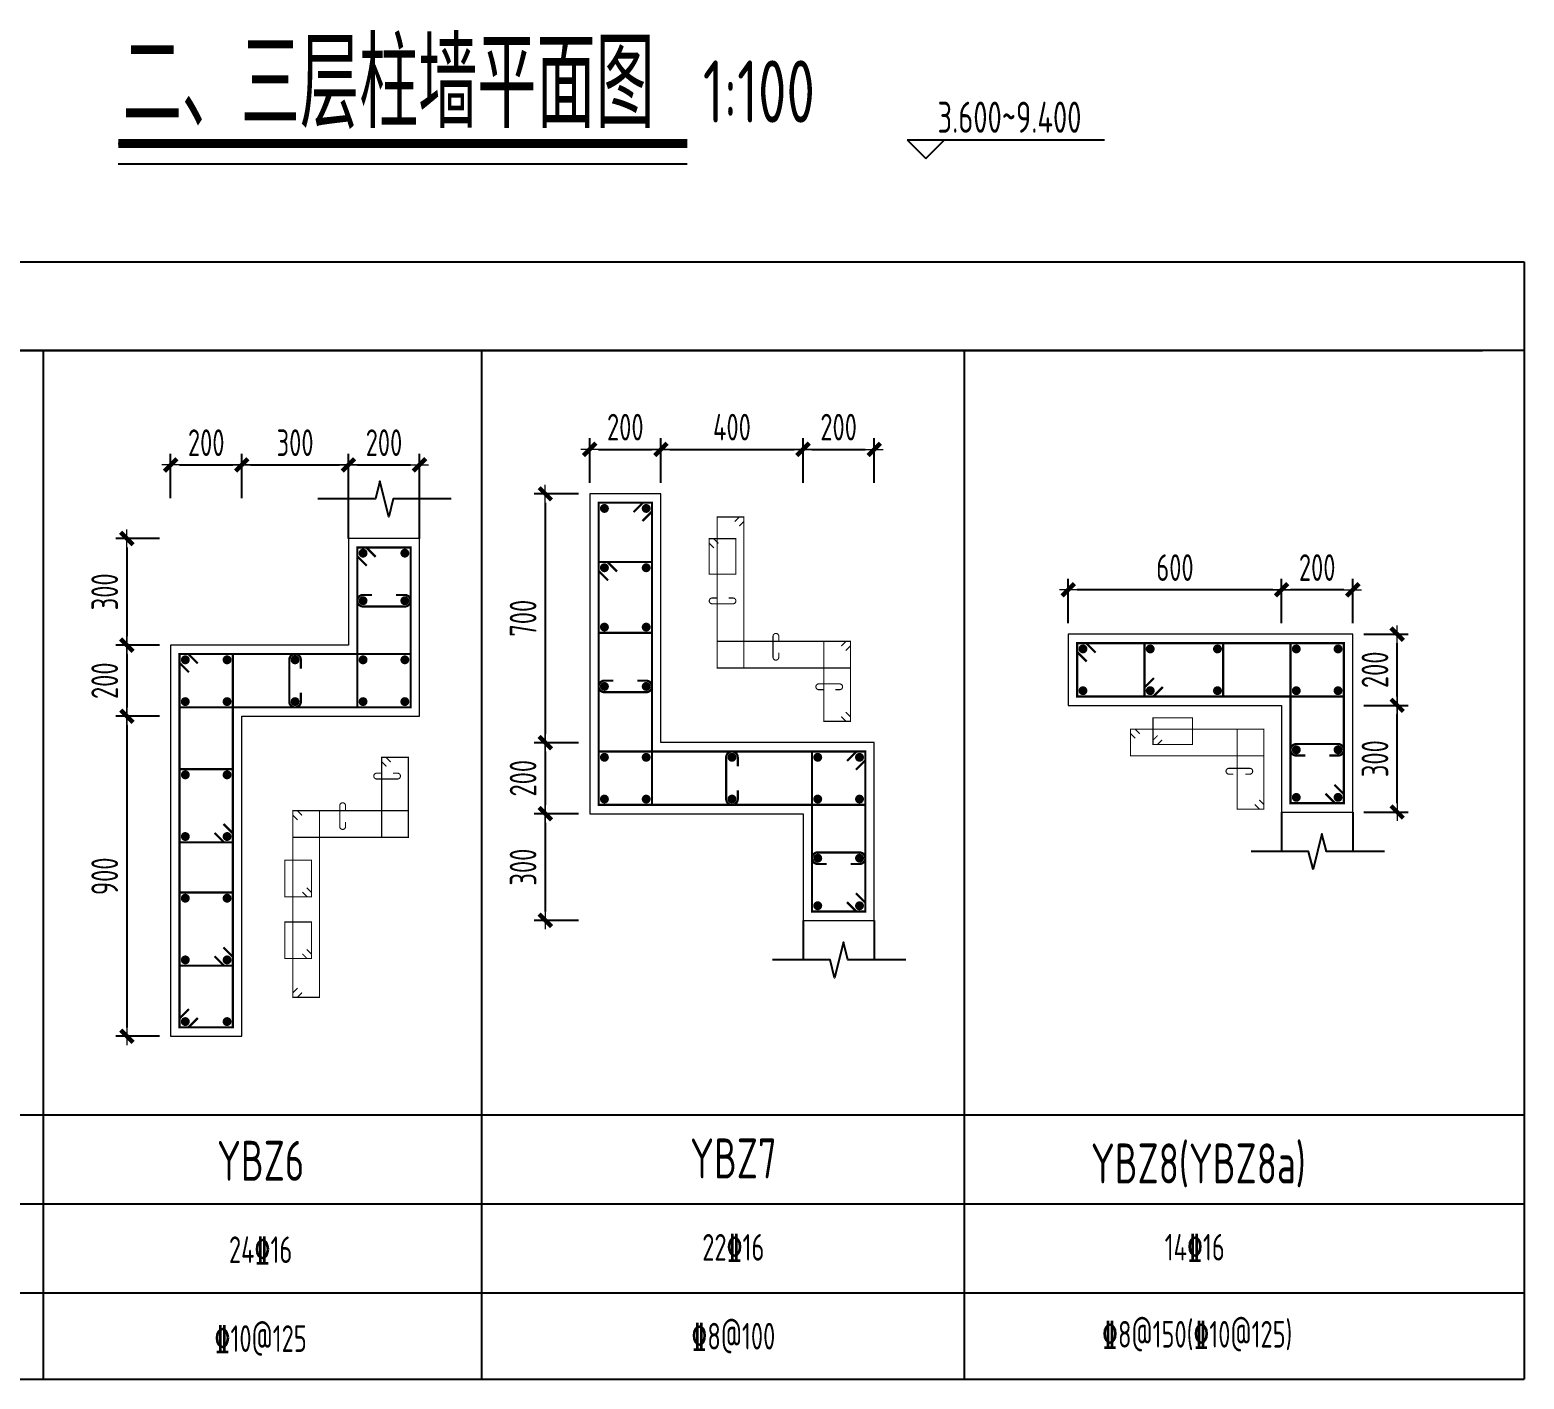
# Model space of a CAD drawing. Extents: x 580289 to 1106878, y -144605 to 78052.
# Drawn here: x 777254 to 794065, y 31861 to 47041 of the extents above; entities that cross this region are included whole.
import ezdxf
from ezdxf.enums import TextEntityAlignment as Align

# ---------------------------------------------------------------- set-up
doc = ezdxf.new("R2010")
doc.units = 0
doc.header["$LTSCALE"] = 100
doc.linetypes.add('CONTINOUS', pattern=[0])
doc.layers.get('0').update_dxf_attribs({"linetype": 'CONTINUOUS'})
doc.layers.get('Defpoints').update_dxf_attribs({"linetype": 'CONTINUOUS'})
for name, color, linetype in [('PUB_DIM', 3, 'CONTINUOUS'), ('TAB', 7, 'CONTINUOUS'), ('TEXT', 2, 'CONTINUOUS'), ('THIN', 7, 'CONTINUOUS')]:
    doc.layers.add(name, color=color, linetype=linetype)
for name, color, linetype, lineweight in [('REIN', 6, 'CONTINUOUS', 18), ('Z-柱大样外框', 7, 'CONTINUOUS', 18), ('Z-详图标注', 3, 'CONTINUOUS', 18)]:
    doc.layers.add(name, color=color, linetype=linetype, lineweight=lineweight)
doc.styles.get("Standard").update_dxf_attribs({"font": 'tssdeng.shx', "width": 0.7, "bigfont": 'tssdchn.shx'})
doc.styles.add('TCCAD_Dimension', font='Tssdeng.shx', dxfattribs={"width": 0.7, "bigfont": 'tssdchn.shx'})
doc.dimstyles.new('TCCAD_25_100', dxfattribs={"dimtxt": 300, "dimasz": 100, "dimexe": 125, "dimexo": 125, "dimgap": 100, "dimtad": 1, "dimdec": 0, "dimlfac": 0.25, "dimzin": 0, "dimdsep": 46, "dimtxsty": 'TCCAD_Dimension', "dimblk": '_TCDBK25_100', "dimcen": 0, "dimclrt": 7, "dimadec": 0, "dimazin": 0, "dimtfac": 1, "dimtdec": 0, "dimtix": 1, "dimtmove": 2, "dimatfit": 3, "dimfxl": 1, "dimtolj": 1, "dimtzin": 0, "dimarcsym": 0})

# ---------------------------------------------------------------- blocks, each defined once
blk = doc.blocks.new('_TCDBK25_100')
blk.add_line((-1, 0), (1, 0))
at = {"const_width": 0.5}
blk.add_lwpolyline([(-0.7, -0.7), (0.7, 0.7)], dxfattribs=at)
blk = doc.blocks.new('*D683')
at = {"layer": 'Defpoints', "color": 0}
for p in [(784353, 42321), (783553, 41821), (784353, 41821)]:
    blk.add_point(p, dxfattribs=at)
at = {"layer": 'Z-详图标注', "color": 0, "lineweight": -2}
for p, q in [((783553, 41946), (783553, 42446)), ((784353, 41946), (784353, 42446)), ((783653, 42321), (784253, 42321))]:
    blk.add_line(p, q, dxfattribs=at)
at = {"layer": 'Z-详图标注', "color": 0, "lineweight": -2, "xscale": 100, "yscale": 100, "zscale": 100, "rotation": 180}
blk.add_blockref('_TCDBK25_100', (783553, 42321), dxfattribs=at)
at = {"layer": 'Z-详图标注', "color": 0, "lineweight": -2, "xscale": 100, "yscale": 100, "zscale": 100}
blk.add_blockref('_TCDBK25_100', (784353, 42321), dxfattribs=at)
at = {"layer": 'Z-详图标注', "color": 7, "insert": (783953, 42571), "char_height": 300, "attachment_point": 5, "style": 'TCCAD_Dimension'}
blk.add_mtext('\\A1;200', dxfattribs=at)
blk = doc.blocks.new('*D684')
at = {"layer": 'Defpoints', "color": 0}
for p in [(785953, 42321), (784353, 41821), (785953, 41821)]:
    blk.add_point(p, dxfattribs=at)
at = {"layer": 'Z-详图标注', "color": 0, "lineweight": -2}
for p, q in [((784353, 41946), (784353, 42446)), ((785953, 41946), (785953, 42446)), ((784453, 42321), (785853, 42321))]:
    blk.add_line(p, q, dxfattribs=at)
at = {"layer": 'Z-详图标注', "color": 0, "lineweight": -2, "xscale": 100, "yscale": 100, "zscale": 100, "rotation": 180}
blk.add_blockref('_TCDBK25_100', (784353, 42321), dxfattribs=at)
at = {"layer": 'Z-详图标注', "color": 0, "lineweight": -2, "xscale": 100, "yscale": 100, "zscale": 100}
blk.add_blockref('_TCDBK25_100', (785953, 42321), dxfattribs=at)
at = {"layer": 'Z-详图标注', "color": 7, "insert": (785153, 42571), "char_height": 300, "attachment_point": 5, "style": 'TCCAD_Dimension'}
blk.add_mtext('\\A1;400', dxfattribs=at)
blk = doc.blocks.new('*D685')
at = {"layer": 'Defpoints', "color": 0}
for p in [(786753, 42321), (785953, 41821), (786753, 41821)]:
    blk.add_point(p, dxfattribs=at)
at = {"layer": 'Z-详图标注', "color": 0, "lineweight": -2}
for p, q in [((785953, 41946), (785953, 42446)), ((786753, 41946), (786753, 42446)), ((786053, 42321), (786653, 42321))]:
    blk.add_line(p, q, dxfattribs=at)
at = {"layer": 'Z-详图标注', "color": 0, "lineweight": -2, "xscale": 100, "yscale": 100, "zscale": 100, "rotation": 180}
blk.add_blockref('_TCDBK25_100', (785953, 42321), dxfattribs=at)
at = {"layer": 'Z-详图标注', "color": 0, "lineweight": -2, "xscale": 100, "yscale": 100, "zscale": 100}
blk.add_blockref('_TCDBK25_100', (786753, 42321), dxfattribs=at)
at = {"layer": 'Z-详图标注', "color": 7, "insert": (786353, 42571), "char_height": 300, "attachment_point": 5, "style": 'TCCAD_Dimension'}
blk.add_mtext('\\A1;200', dxfattribs=at)
blk = doc.blocks.new('*D686')
at = {"layer": 'Defpoints', "color": 0}
for p in [(783553, 41821), (783053, 39021), (783553, 39021)]:
    blk.add_point(p, dxfattribs=at)
at = {"layer": 'Z-详图标注', "color": 0, "lineweight": -2}
for p, q in [((783428, 41821), (782928, 41821)), ((783053, 41721), (783053, 39121)), ((783428, 39021), (782928, 39021))]:
    blk.add_line(p, q, dxfattribs=at)
at = {"layer": 'Z-详图标注', "color": 0, "lineweight": -2, "xscale": 100, "yscale": 100, "zscale": 100}
for p, rotation in [((783053, 41821), 90), ((783053, 39021), 270)]:
    blk.add_blockref('_TCDBK25_100', p, dxfattribs=dict(at, rotation=rotation))
at = {"layer": 'Z-详图标注', "color": 7, "insert": (782803, 40421), "char_height": 300, "attachment_point": 5, "rotation": 90, "style": 'TCCAD_Dimension'}
blk.add_mtext('\\A1;700', dxfattribs=at)
blk = doc.blocks.new('*D687')
at = {"layer": 'Defpoints', "color": 0}
for p in [(783553, 39021), (783053, 38221), (783553, 38221)]:
    blk.add_point(p, dxfattribs=at)
at = {"layer": 'Z-详图标注', "color": 0, "lineweight": -2}
for p, q in [((783428, 39021), (782928, 39021)), ((783053, 38921), (783053, 38321)), ((783428, 38221), (782928, 38221))]:
    blk.add_line(p, q, dxfattribs=at)
at = {"layer": 'Z-详图标注', "color": 0, "lineweight": -2, "xscale": 100, "yscale": 100, "zscale": 100}
for p, rotation in [((783053, 39021), 90), ((783053, 38221), 270)]:
    blk.add_blockref('_TCDBK25_100', p, dxfattribs=dict(at, rotation=rotation))
at = {"layer": 'Z-详图标注', "color": 7, "insert": (782803, 38621), "char_height": 300, "attachment_point": 5, "rotation": 90, "style": 'TCCAD_Dimension'}
blk.add_mtext('\\A1;200', dxfattribs=at)
blk = doc.blocks.new('*D688')
at = {"layer": 'Defpoints', "color": 0}
for p in [(783553, 38221), (783053, 37021), (783553, 37021)]:
    blk.add_point(p, dxfattribs=at)
at = {"layer": 'Z-详图标注', "color": 0, "lineweight": -2}
for p, q in [((783428, 38221), (782928, 38221)), ((783053, 38121), (783053, 37121)), ((783428, 37021), (782928, 37021))]:
    blk.add_line(p, q, dxfattribs=at)
at = {"layer": 'Z-详图标注', "color": 0, "lineweight": -2, "xscale": 100, "yscale": 100, "zscale": 100}
for p, rotation in [((783053, 38221), 90), ((783053, 37021), 270)]:
    blk.add_blockref('_TCDBK25_100', p, dxfattribs=dict(at, rotation=rotation))
at = {"layer": 'Z-详图标注', "color": 7, "insert": (782803, 37621), "char_height": 300, "attachment_point": 5, "rotation": 90, "style": 'TCCAD_Dimension'}
blk.add_mtext('\\A1;300', dxfattribs=at)
blk = doc.blocks.new('*D716')
at = {"layer": 'Defpoints', "color": 0}
for p in [(792137, 39441), (792637, 39441), (792137, 38241)]:
    blk.add_point(p, dxfattribs=at)
at = {"layer": 'Z-详图标注', "color": 0, "lineweight": -2}
for p, q in [((792262, 39441), (792762, 39441)), ((792637, 38341), (792637, 39341)), ((792262, 38241), (792762, 38241))]:
    blk.add_line(p, q, dxfattribs=at)
at = {"layer": 'Z-详图标注', "color": 0, "lineweight": -2, "xscale": 100, "yscale": 100, "zscale": 100}
for p, rotation in [((792637, 39441), 90), ((792637, 38241), 270)]:
    blk.add_blockref('_TCDBK25_100', p, dxfattribs=dict(at, rotation=rotation))
at = {"layer": 'Z-详图标注', "color": 7, "insert": (792387, 38841), "char_height": 300, "attachment_point": 5, "rotation": 90, "style": 'TCCAD_Dimension'}
blk.add_mtext('\\A1;300', dxfattribs=at)
blk = doc.blocks.new('*D717')
at = {"layer": 'Defpoints', "color": 0}
for p in [(792137, 40241), (792637, 40241), (792137, 39441)]:
    blk.add_point(p, dxfattribs=at)
at = {"layer": 'Z-详图标注', "color": 0, "lineweight": -2}
for p, q in [((792262, 40241), (792762, 40241)), ((792637, 39541), (792637, 40141)), ((792262, 39441), (792762, 39441))]:
    blk.add_line(p, q, dxfattribs=at)
at = {"layer": 'Z-详图标注', "color": 0, "lineweight": -2, "xscale": 100, "yscale": 100, "zscale": 100}
for p, rotation in [((792637, 40241), 90), ((792637, 39441), 270)]:
    blk.add_blockref('_TCDBK25_100', p, dxfattribs=dict(at, rotation=rotation))
at = {"layer": 'Z-详图标注', "color": 7, "insert": (792387, 39841), "char_height": 300, "attachment_point": 5, "rotation": 90, "style": 'TCCAD_Dimension'}
blk.add_mtext('\\A1;200', dxfattribs=at)
blk = doc.blocks.new('*D718')
at = {"layer": 'Defpoints', "color": 0}
for p in [(791337, 40741), (791337, 40241), (792137, 40241)]:
    blk.add_point(p, dxfattribs=at)
at = {"layer": 'Z-详图标注', "color": 0, "lineweight": -2}
for p, q in [((791337, 40366), (791337, 40866)), ((792137, 40366), (792137, 40866)), ((792037, 40741), (791437, 40741))]:
    blk.add_line(p, q, dxfattribs=at)
at = {"layer": 'Z-详图标注', "color": 0, "lineweight": -2, "xscale": 100, "yscale": 100, "zscale": 100, "rotation": 180}
blk.add_blockref('_TCDBK25_100', (791337, 40741), dxfattribs=at)
at = {"layer": 'Z-详图标注', "color": 0, "lineweight": -2, "xscale": 100, "yscale": 100, "zscale": 100}
blk.add_blockref('_TCDBK25_100', (792137, 40741), dxfattribs=at)
at = {"layer": 'Z-详图标注', "color": 7, "insert": (791737, 40991), "char_height": 300, "attachment_point": 5, "style": 'TCCAD_Dimension'}
blk.add_mtext('\\A1;200', dxfattribs=at)
blk = doc.blocks.new('*D719')
at = {"layer": 'Defpoints', "color": 0}
for p in [(788937, 40741), (788937, 40241), (791337, 40241)]:
    blk.add_point(p, dxfattribs=at)
at = {"layer": 'Z-详图标注', "color": 0, "lineweight": -2}
for p, q in [((788937, 40366), (788937, 40866)), ((791337, 40366), (791337, 40866)), ((791237, 40741), (789037, 40741))]:
    blk.add_line(p, q, dxfattribs=at)
at = {"layer": 'Z-详图标注', "color": 0, "lineweight": -2, "xscale": 100, "yscale": 100, "zscale": 100, "rotation": 180}
blk.add_blockref('_TCDBK25_100', (788937, 40741), dxfattribs=at)
at = {"layer": 'Z-详图标注', "color": 0, "lineweight": -2, "xscale": 100, "yscale": 100, "zscale": 100}
blk.add_blockref('_TCDBK25_100', (791337, 40741), dxfattribs=at)
at = {"layer": 'Z-详图标注', "color": 7, "insert": (790137, 40991), "char_height": 300, "attachment_point": 5, "style": 'TCCAD_Dimension'}
blk.add_mtext('\\A1;600', dxfattribs=at)
blk = doc.blocks.new('*D506')
at = {"layer": 'Defpoints', "color": 0}
for p in [(779638, 42146), (778838, 41646), (779638, 41646)]:
    blk.add_point(p, dxfattribs=at)
at = {"layer": 'Z-详图标注', "color": 0, "lineweight": -2}
for p, q in [((778838, 41771), (778838, 42271)), ((779638, 41771), (779638, 42271)), ((778938, 42146), (779538, 42146))]:
    blk.add_line(p, q, dxfattribs=at)
at = {"layer": 'Z-详图标注', "color": 0, "lineweight": -2, "xscale": 100, "yscale": 100, "zscale": 100, "rotation": 180}
blk.add_blockref('_TCDBK25_100', (778838, 42146), dxfattribs=at)
at = {"layer": 'Z-详图标注', "color": 0, "lineweight": -2, "xscale": 100, "yscale": 100, "zscale": 100}
blk.add_blockref('_TCDBK25_100', (779638, 42146), dxfattribs=at)
at = {"layer": 'Z-详图标注', "color": 7, "insert": (779238, 42396), "char_height": 300, "attachment_point": 5, "style": 'TCCAD_Dimension'}
blk.add_mtext('\\A1;200', dxfattribs=at)
blk = doc.blocks.new('*D507')
at = {"layer": 'Defpoints', "color": 0}
for p in [(780838, 42146), (779638, 41646), (780838, 41646)]:
    blk.add_point(p, dxfattribs=at)
at = {"layer": 'Z-详图标注', "color": 0, "lineweight": -2}
for p, q in [((779638, 41771), (779638, 42271)), ((780838, 41771), (780838, 42271)), ((779738, 42146), (780738, 42146))]:
    blk.add_line(p, q, dxfattribs=at)
at = {"layer": 'Z-详图标注', "color": 0, "lineweight": -2, "xscale": 100, "yscale": 100, "zscale": 100, "rotation": 180}
blk.add_blockref('_TCDBK25_100', (779638, 42146), dxfattribs=at)
at = {"layer": 'Z-详图标注', "color": 0, "lineweight": -2, "xscale": 100, "yscale": 100, "zscale": 100}
blk.add_blockref('_TCDBK25_100', (780838, 42146), dxfattribs=at)
at = {"layer": 'Z-详图标注', "color": 7, "insert": (780238, 42396), "char_height": 300, "attachment_point": 5, "style": 'TCCAD_Dimension'}
blk.add_mtext('\\A1;300', dxfattribs=at)
blk = doc.blocks.new('*D508')
at = {"layer": 'Defpoints', "color": 0}
for p in [(781638, 42146), (780838, 41646), (781638, 41646)]:
    blk.add_point(p, dxfattribs=at)
at = {"layer": 'Z-详图标注', "color": 0, "lineweight": -2}
for p, q in [((780838, 41771), (780838, 42271)), ((781638, 41771), (781638, 42271)), ((780938, 42146), (781538, 42146))]:
    blk.add_line(p, q, dxfattribs=at)
at = {"layer": 'Z-详图标注', "color": 0, "lineweight": -2, "xscale": 100, "yscale": 100, "zscale": 100, "rotation": 180}
blk.add_blockref('_TCDBK25_100', (780838, 42146), dxfattribs=at)
at = {"layer": 'Z-详图标注', "color": 0, "lineweight": -2, "xscale": 100, "yscale": 100, "zscale": 100}
blk.add_blockref('_TCDBK25_100', (781638, 42146), dxfattribs=at)
at = {"layer": 'Z-详图标注', "color": 7, "insert": (781238, 42396), "char_height": 300, "attachment_point": 5, "style": 'TCCAD_Dimension'}
blk.add_mtext('\\A1;200', dxfattribs=at)
blk = doc.blocks.new('*D509')
at = {"layer": 'Defpoints', "color": 0}
for p in [(778838, 41318), (778346, 40118), (778838, 40118)]:
    blk.add_point(p, dxfattribs=at)
at = {"layer": 'Z-详图标注', "color": 0, "lineweight": -2}
for p, q in [((778713, 41318), (778221, 41318)), ((778346, 41218), (778346, 40218)), ((778713, 40118), (778221, 40118))]:
    blk.add_line(p, q, dxfattribs=at)
at = {"layer": 'Z-详图标注', "color": 0, "lineweight": -2, "xscale": 100, "yscale": 100, "zscale": 100}
for p, rotation in [((778346, 41318), 90), ((778346, 40118), 270)]:
    blk.add_blockref('_TCDBK25_100', p, dxfattribs=dict(at, rotation=rotation))
at = {"layer": 'Z-详图标注', "color": 7, "insert": (778096, 40718), "char_height": 300, "attachment_point": 5, "rotation": 90, "style": 'TCCAD_Dimension'}
blk.add_mtext('\\A1;300', dxfattribs=at)
blk = doc.blocks.new('*D510')
at = {"layer": 'Defpoints', "color": 0}
for p in [(778838, 40118), (778346, 39318), (778838, 39318)]:
    blk.add_point(p, dxfattribs=at)
at = {"layer": 'Z-详图标注', "color": 0, "lineweight": -2}
for p, q in [((778713, 40118), (778221, 40118)), ((778346, 40018), (778346, 39418)), ((778713, 39318), (778221, 39318))]:
    blk.add_line(p, q, dxfattribs=at)
at = {"layer": 'Z-详图标注', "color": 0, "lineweight": -2, "xscale": 100, "yscale": 100, "zscale": 100}
for p, rotation in [((778346, 40118), 90), ((778346, 39318), 270)]:
    blk.add_blockref('_TCDBK25_100', p, dxfattribs=dict(at, rotation=rotation))
at = {"layer": 'Z-详图标注', "color": 7, "insert": (778096, 39718), "char_height": 300, "attachment_point": 5, "rotation": 90, "style": 'TCCAD_Dimension'}
blk.add_mtext('\\A1;200', dxfattribs=at)
blk = doc.blocks.new('*D511')
at = {"layer": 'Defpoints', "color": 0}
for p in [(778838, 39318), (778346, 35718), (778838, 35718)]:
    blk.add_point(p, dxfattribs=at)
at = {"layer": 'Z-详图标注', "color": 0, "lineweight": -2}
for p, q in [((778713, 39318), (778221, 39318)), ((778346, 39218), (778346, 35818)), ((778713, 35718), (778221, 35718))]:
    blk.add_line(p, q, dxfattribs=at)
at = {"layer": 'Z-详图标注', "color": 0, "lineweight": -2, "xscale": 100, "yscale": 100, "zscale": 100}
for p, rotation in [((778346, 39318), 90), ((778346, 35718), 270)]:
    blk.add_blockref('_TCDBK25_100', p, dxfattribs=dict(at, rotation=rotation))
at = {"layer": 'Z-详图标注', "color": 7, "insert": (778096, 37518), "char_height": 300, "attachment_point": 5, "rotation": 90, "style": 'TCCAD_Dimension'}
blk.add_mtext('\\A1;900', dxfattribs=at)

msp = doc.modelspace()

# ---------------------------------------------------------------- linework, layer by layer
at = {"layer": 'PUB_DIM', "linetype": 'CONTINOUS'}
for p, q in [((787124.9, 45803.9), (787334.9, 45593.9)), ((787124.9, 45803.9), (789342.7, 45803.9)), ((787334.9, 45593.9), (787544.9, 45803.9))]:
    msp.add_line(p, q, dxfattribs=at)
at = {"layer": 'REIN', "color": 210}
for points, const_width in [([(784047, 41615.2), (784153, 41721.3), (784253, 41721.3), (784253, 38321.3), (783653, 38321.3), (783653, 41721.3), (784253, 41721.3), (784253, 41621.3), (784147, 41515.2)], 25), ([(785183.5, 41507.6), (785236.5, 41560.6), (785286.5, 41560.6), (785286.5, 39860.6), (784986.5, 39860.6), (784986.5, 41560.6), (785286.5, 41560.6), (785286.5, 41510.6), (785233.5, 41457.6)], 12.5), ([(781043.8, 41012.1), (780937.7, 41118.1), (780937.7, 41218.1), (781537.7, 41218.1), (781537.7, 39418.1), (780937.7, 39418.1), (780937.7, 41218.1), (781037.7, 41218.1), (781143.8, 41112.1)], 25), ([(779143.8, 35924.2), (779037.7, 35818.1), (778937.7, 35818.1), (778937.7, 40018.1), (779537.7, 40018.1), (779537.7, 35818.1), (778937.7, 35818.1), (778937.7, 35918.1), (779043.8, 36024.2)], 25), ([(779043.8, 39812.1), (778937.7, 39918.1), (778937.7, 40018.1), (781537.7, 40018.1), (781537.7, 39418.1), (778937.7, 39418.1), (778937.7, 40018.1), (779037.7, 40018.1), (779143.8, 39912.1)], 25), ([(786383.5, 40107.6), (786436.5, 40160.6), (786486.5, 40160.6), (786486.5, 39860.6), (784986.5, 39860.6), (784986.5, 40160.6), (786486.5, 40160.6), (786486.5, 40110.6), (786433.5, 40057.6)], 12.5), ([(786433.5, 39363.7), (786486.5, 39310.6), (786486.5, 39260.6), (786186.5, 39260.6), (786186.5, 40160.6), (786486.5, 40160.6), (786486.5, 39260.6), (786436.5, 39260.6), (786383.5, 39313.7)], 12.5), ([(789143.1, 39934.6), (789037, 40040.7), (789037, 40140.7), (792037, 40140.7), (792037, 39540.7), (789037, 39540.7), (789037, 40140.7), (789137, 40140.7), (789243.1, 40034.6)], 25), ([(791930.9, 38546.7), (792037, 38440.7), (792037, 38340.7), (791437, 38340.7), (791437, 40140.7), (792037, 40140.7), (792037, 38340.7), (791937, 38340.7), (791830.9, 38446.7)], 25), ([(789690.5, 39070.5), (789637.5, 39123.5), (789637.5, 39173.5), (791137.5, 39173.5), (791137.5, 38873.5), (789637.5, 38873.5), (789637.5, 39173.5), (789687.5, 39173.5), (789740.5, 39120.5)], 12.5), ([(791084.5, 38376.5), (791137.5, 38323.5), (791137.5, 38273.5), (790837.5, 38273.5), (790837.5, 39173.5), (791137.5, 39173.5), (791137.5, 38273.5), (791087.5, 38273.5), (791034.5, 38326.5)], 12.5), ([(781265.3, 38752.8), (781212.3, 38805.8), (781212.3, 38855.8), (781512.3, 38855.8), (781512.3, 37955.8), (781212.3, 37955.8), (781212.3, 38855.8), (781262.3, 38855.8), (781315.3, 38802.8)], 12.5), ([(786447, 38815.2), (786553, 38921.3), (786653, 38921.3), (786653, 38321.3), (783653, 38321.3), (783653, 38921.3), (786653, 38921.3), (786653, 38821.3), (786547, 38715.2)], 25), ([(786547, 37327.4), (786653, 37221.3), (786653, 37121.3), (786053, 37121.3), (786053, 38921.3), (786653, 38921.3), (786653, 37121.3), (786553, 37121.3), (786447, 37227.4)], 25), ([(780315.3, 36208.9), (780262.3, 36155.8), (780212.3, 36155.8), (780212.3, 38255.8), (780512.3, 38255.8), (780512.3, 36155.8), (780212.3, 36155.8), (780212.3, 36205.8), (780265.3, 36258.9)], 12.5), ([(780265.3, 38152.8), (780212.3, 38205.8), (780212.3, 38255.8), (781512.3, 38255.8), (781512.3, 37955.8), (780212.3, 37955.8), (780212.3, 38255.8), (780262.3, 38255.8), (780315.3, 38202.8)], 12.5)]:
    msp.add_lwpolyline(points, dxfattribs=dict(at, const_width=const_width))
at = {"layer": 'REIN', "color": 6, "const_width": 50}
for points in [[(783693, 41656.3, 1), (783743, 41656.3, 1)], [(784163, 41656.3, 1), (784213, 41656.3, 1)], [(780977.7, 41153.1, 1), (781027.7, 41153.1, 1)], [(781447.7, 41153.1, 1), (781497.7, 41153.1, 1)], [(783693, 40988.8, 1), (783743, 40988.8, 1)], [(784163, 40988.8, 1), (784213, 40988.8, 1)], [(780977.7, 40618.1, 1), (781027.7, 40618.1, 1)], [(781447.7, 40618.1, 1), (781497.7, 40618.1, 1)], [(783693, 40321.3, 1), (783743, 40321.3, 1)], [(784163, 40321.3, 1), (784213, 40321.3, 1)], [(789077, 40075.7, 1), (789127, 40075.7, 1)], [(789833.7, 40075.7, 1), (789883.7, 40075.7, 1)], [(790590.3, 40075.7, 1), (790640.3, 40075.7, 1)], [(791477, 40075.7, 1), (791527, 40075.7, 1)], [(791947, 40075.7, 1), (791997, 40075.7, 1)], [(778977.7, 39953.1, 1), (779027.7, 39953.1, 1)], [(779447.7, 39953.1, 1), (779497.7, 39953.1, 1)], [(780212.7, 39953.1, 1), (780262.7, 39953.1, 1)], [(780977.7, 39953.1, 1), (781027.7, 39953.1, 1)], [(781447.7, 39953.1, 1), (781497.7, 39953.1, 1)], [(783693, 39653.8, 1), (783743, 39653.8, 1)], [(784163, 39653.8, 1), (784213, 39653.8, 1)], [(778977.7, 39483.1, 1), (779027.7, 39483.1, 1)], [(779447.7, 39483.1, 1), (779497.7, 39483.1, 1)], [(780212.7, 39483.1, 1), (780262.7, 39483.1, 1)], [(780977.7, 39483.1, 1), (781027.7, 39483.1, 1)], [(781447.7, 39483.1, 1), (781497.7, 39483.1, 1)], [(789077, 39605.7, 1), (789127, 39605.7, 1)], [(789833.7, 39605.7, 1), (789883.7, 39605.7, 1)], [(790590.3, 39605.7, 1), (790640.3, 39605.7, 1)], [(791477, 39605.7, 1), (791527, 39605.7, 1)], [(791947, 39605.7, 1), (791997, 39605.7, 1)], [(783693, 38856.3, 1), (783743, 38856.3, 1)], [(784163, 38856.3, 1), (784213, 38856.3, 1)], [(785128, 38856.3, 1), (785178, 38856.3, 1)], [(786093, 38856.3, 1), (786143, 38856.3, 1)], [(786563, 38856.3, 1), (786613, 38856.3, 1)], [(791477, 38940.7, 1), (791527, 38940.7, 1)], [(791947, 38940.7, 1), (791997, 38940.7, 1)], [(778977.7, 38659.1, 1), (779027.7, 38659.1, 1)], [(779447.7, 38659.1, 1), (779497.7, 38659.1, 1)], [(783693, 38386.3, 1), (783743, 38386.3, 1)], [(784163, 38386.3, 1), (784213, 38386.3, 1)], [(785128, 38386.3, 1), (785178, 38386.3, 1)], [(786093, 38386.3, 1), (786143, 38386.3, 1)], [(786563, 38386.3, 1), (786613, 38386.3, 1)], [(791477, 38405.7, 1), (791527, 38405.7, 1)], [(791947, 38405.7, 1), (791997, 38405.7, 1)], [(778977.7, 37965.1, 1), (779027.7, 37965.1, 1)], [(779447.7, 37965.1, 1), (779497.7, 37965.1, 1)], [(786093, 37721.3, 1), (786143, 37721.3, 1)], [(786563, 37721.3, 1), (786613, 37721.3, 1)], [(778977.7, 37271.1, 1), (779027.7, 37271.1, 1)], [(779447.7, 37271.1, 1), (779497.7, 37271.1, 1)], [(786093, 37186.3, 1), (786143, 37186.3, 1)], [(786563, 37186.3, 1), (786613, 37186.3, 1)], [(778977.7, 36577.1, 1), (779027.7, 36577.1, 1)], [(779447.7, 36577.1, 1), (779497.7, 36577.1, 1)], [(778977.7, 35883.1, 1), (779027.7, 35883.1, 1)], [(779447.7, 35883.1, 1), (779497.7, 35883.1, 1)]]:
    msp.add_lwpolyline(points, format="xyb", close=True, dxfattribs=at)
at = {"layer": 'REIN', "color": 6}
for points, const_width in [([(784950.4, 41213), (784897.4, 41266), (784897.4, 41316), (785197.4, 41316), (785197.4, 40917.3), (784897.4, 40917.3), (784897.4, 41316), (784947.4, 41316), (785000.4, 41263)], 12.5), ([(783759.1, 40847.7), (783653, 40953.8), (783653, 41053.8), (784253, 41053.8), (784253, 40256.3), (783653, 40256.3), (783653, 41053.8), (783753, 41053.8), (783859.1, 40947.7)], 25), ([(789999.7, 39646.7), (789893.7, 39540.7), (789793.7, 39540.7), (789793.7, 40140.7), (790680.3, 40140.7), (790680.3, 39540.7), (789793.7, 39540.7), (789793.7, 39640.7), (789899.7, 39746.7)], 25), ([(789992.8, 39052.7), (789939.7, 38999.6), (789889.7, 38999.6), (789889.7, 39299.6), (790333.1, 39299.6), (790333.1, 38999.6), (789889.7, 38999.6), (789889.7, 39049.6), (789942.8, 39102.7)], 12.5), ([(779431.7, 38106.2), (779537.7, 38000.1), (779537.7, 37900.1), (778937.7, 37900.1), (778937.7, 38724.1), (779537.7, 38724.1), (779537.7, 37900.1), (779437.7, 37900.1), (779331.7, 38006.2)], 25), ([(780370.1, 37389), (780423.1, 37336), (780423.1, 37286), (780123.1, 37286), (780123.1, 37698), (780423.1, 37698), (780423.1, 37286), (780373.1, 37286), (780320.1, 37339)], 12.5), ([(779431.7, 36718.2), (779537.7, 36612.1), (779537.7, 36512.1), (778937.7, 36512.1), (778937.7, 37336.1), (779537.7, 37336.1), (779537.7, 36512.1), (779437.7, 36512.1), (779331.7, 36618.2)], 25), ([(780370.1, 36695), (780423.1, 36642), (780423.1, 36592), (780123.1, 36592), (780123.1, 37004), (780423.1, 37004), (780423.1, 36592), (780373.1, 36592), (780320.1, 36645)], 12.5)]:
    msp.add_lwpolyline(points, dxfattribs=dict(at, const_width=const_width))
for points, const_width in [([(781372.7, 40683.1), (781472.7, 40683.1, -1), (781472.7, 40553.1), (781002.7, 40553.1, -1), (781002.7, 40683.1), (781102.7, 40683.1)], 25), ([(785114.9, 40648.5), (785164.9, 40648.5, -1), (785164.9, 40583.5), (784929.9, 40583.5, -1), (784929.9, 40648.5), (784979.9, 40648.5)], 12.5), ([(785679.9, 40032.3), (785679.9, 39982.3, -1), (785614.9, 39982.3), (785614.9, 40217.3, -1), (785679.9, 40217.3), (785679.9, 40167.3)], 12.5), ([(780302.7, 39583.1), (780302.7, 39483.1, -1), (780172.7, 39483.1), (780172.7, 39953.1, -1), (780302.7, 39953.1), (780302.7, 39853.1)], 25), ([(784088, 39718.8), (784188, 39718.8, -1), (784188, 39588.8), (783718, 39588.8, -1), (783718, 39718.8), (783818, 39718.8)], 25), ([(786179.9, 39617.3), (786129.9, 39617.3, -1), (786129.9, 39682.3), (786364.9, 39682.3, -1), (786364.9, 39617.3), (786314.9, 39617.3)], 12.5), ([(791602, 38875.7), (791502, 38875.7, -1), (791502, 39005.7), (791972, 39005.7, -1), (791972, 38875.7), (791872, 38875.7)], 25), ([(785218, 38486.3), (785218, 38386.3, -1), (785088, 38386.3), (785088, 38856.3, -1), (785218, 38856.3), (785218, 38756.3)], 25), ([(781340.6, 38677.5), (781390.6, 38677.5, -1), (781390.6, 38612.5), (781155.6, 38612.5, -1), (781155.6, 38677.5), (781205.6, 38677.5)], 12.5), ([(790793.9, 38667.1), (790743.9, 38667.1, -1), (790743.9, 38732.1), (790978.9, 38732.1, -1), (790978.9, 38667.1), (790928.9, 38667.1)], 12.5), ([(780805.6, 38127.5), (780805.6, 38077.5, -1), (780740.6, 38077.5), (780740.6, 38312.5, -1), (780805.6, 38312.5), (780805.6, 38262.5)], 12.5), ([(786218, 37656.3), (786118, 37656.3, -1), (786118, 37786.3), (786588, 37786.3, -1), (786588, 37656.3), (786488, 37656.3)], 25)]:
    msp.add_lwpolyline(points, format="xyb", dxfattribs=dict(at, const_width=const_width))
at = {"layer": 'TAB'}
for p, q in [((794065.1, 44432.5), (794065.1, 31860.5)), ((768994.3, 43432.5), (779196.4, 43432.5)), ((777404.9, 43432.5), (777404.9, 31860.5)), ((779196.4, 43432.5), (787196.4, 43432.5)), ((782334.8, 43432.5), (782334.8, 31860.5)), ((785598.3, 43432.5), (793598.3, 43432.5)), ((787766.8, 43432.5), (787766.8, 31860.5)), ((760994.3, 34832.5), (794065.1, 34832.5)), ((760994.3, 33832.5), (794065.1, 33832.5)), ((760994.3, 32832.5), (794065.1, 32832.5)), ((751194.3, 31860.5), (794065.1, 31860.5)), ((759194.3, 31860.5), (794065.1, 31860.5))]:
    msp.add_line(p, q, dxfattribs=at)
msp.add_lwpolyline([(794065.1, 43432.5), (751194.3, 43432.5), (751194.3, 44432.5), (794065.1, 44432.5)], dxfattribs=at)
at = {"layer": 'TEXT'}
for p, q in [((778249.2, 45760.4), (784650.6, 45760.4)), ((778249.2, 45534.5), (784650.6, 45534.5))]:
    msp.add_line(p, q, dxfattribs=at)
at = {"layer": 'TEXT', "const_width": 100}
msp.add_lwpolyline([(778249.2, 45761), (784650.6, 45761)], dxfattribs=at)
at = {"layer": 'THIN'}
for p, q in [((780837.7, 41318.1), (780837.7, 41762.8)), ((781637.7, 41318.1), (781637.7, 41762.8)), ((791337, 38240.7), (791337, 37796.1)), ((792137, 38240.7), (792137, 37796.1)), ((785953, 37021.3), (785953, 36576.7)), ((786753, 37021.3), (786753, 36576.7))]:
    msp.add_line(p, q, dxfattribs=at)
for points in [[(781995.3, 41762.8), (781341.5, 41762.8), (781291.5, 41562.8), (781191.5, 41962.8), (781141.5, 41762.8), (780495.1, 41762.8)], [(792494.6, 37796.1), (791840.8, 37796.1), (791790.8, 37996.1), (791690.8, 37596.1), (791640.8, 37796.1), (790994.4, 37796.1)], [(787110.6, 36576.7), (786456.8, 36576.7), (786406.8, 36776.7), (786306.8, 36376.7), (786256.8, 36576.7), (785610.4, 36576.7)]]:
    msp.add_lwpolyline(points, dxfattribs=at)
at = {"layer": 'Z-柱大样外框'}
for points in [[(783553, 41821.3), (783553, 38221.3), (785953, 38221.3), (785953, 37021.3), (786753, 37021.3), (786753, 39021.3), (784353, 39021.3), (784353, 41821.3), (783553, 41821.3)], [(778837.7, 40118.1), (778837.7, 35718.1), (779637.7, 35718.1), (779637.7, 39318.1), (781637.7, 39318.1), (781637.7, 41318.1), (780837.7, 41318.1), (780837.7, 40118.1), (778837.7, 40118.1)], [(788937, 40240.7), (788937, 39440.7), (791337, 39440.7), (791337, 38240.7), (792137, 38240.7), (792137, 40240.7), (788937, 40240.7)]]:
    msp.add_lwpolyline(points, close=True, dxfattribs=at)

# ---------------------------------------------------------------- texts
at = {"layer": 'PUB_DIM', "width": 0.7}
msp.add_text('3.600~9.400', height=350, rotation=0, dxfattribs=at).set_placement((788275.3, 46058.2), align=Align.MIDDLE_CENTER)
at = {"layer": 'TAB', "width": 0.7}
for s, p in [('YBZ6', (779850.1, 34316.5)), ('YBZ7', (785168.3, 34343.2)), ('YBZ8(YBZ8a)', (790399.2, 34286.6))]:
    msp.add_text(s, height=450, dxfattribs=at).set_placement(p, align=Align.MIDDLE_CENTER)
at = {"layer": 'TAB', "color": 7, "width": 0.7}
for s, p in [('24\x8416', (779850.1, 33316.5)), ('22\x8416', (785168.3, 33343.2)), ('14\x8416', (790359.3, 33344.7)), ('\x8410@125', (779850.1, 32316.5))]:
    msp.add_text(s, height=300, dxfattribs=at).set_placement(p, align=Align.MIDDLE_CENTER)
at = {"layer": 'TAB', "color": 1, "width": 0.7}
for s, p in [('\x848@100', (785168.3, 32343.2)), ('\x848@150(\x8410@125)', (790386.4, 32365))]:
    msp.add_text(s, height=300, dxfattribs=at).set_placement(p, align=Align.MIDDLE_CENTER)
at = {"layer": 'TEXT', "width": 0.7}
for s, height, p in [('二、三层柱墙平面图', 1000, (778298.1, 45935.3, -1140.8)), ('1:100', 700, (784825.9, 45997.3, -1140.8))]:
    msp.add_text(s, height=height, dxfattribs=at).set_placement(p)

# ---------------------------------------------------------------- dimensions: what is measured, and where the dimension line sits
at = {"layer": 'Z-详图标注'}
for base, p1, p2, picture, middle in [((784353, 42321.3), (783553, 41821.3), (784353, 41821.3), '*D683', (783953, 42571.3)), ((785953, 42321.3), (784353, 41821.3), (785953, 41821.3), '*D684', (785153, 42571.3)), ((786753, 42321.3), (785953, 41821.3), (786753, 41821.3), '*D685', (786353, 42571.3)), ((779637.7, 42145.9), (778837.7, 41645.9), (779637.7, 41645.9), '*D506', (779237.7, 42395.9)), ((780837.7, 42145.9), (779637.7, 41645.9), (780837.7, 41645.9), '*D507', (780237.7, 42395.9)), ((781637.7, 42145.9), (780837.7, 41645.9), (781637.7, 41645.9), '*D508', (781237.7, 42395.9))]:
    dim = msp.add_linear_dim(base=base, p1=p1, p2=p2, dimstyle='TCCAD_25_100', dxfattribs=at)
    dim.commit()
    dim.dimension.update_dxf_attribs({"geometry": picture, "text_midpoint": middle})
for base, p1, p2, angle, picture, middle in [((783053, 39021.3), (783553, 41821.3), (783553, 39021.3), 270, '*D686', (782803, 40421.3)), ((778345.8, 40118.1), (778837.7, 41318.1), (778837.7, 40118.1), 270, '*D509', (778095.8, 40718.1)), ((788937, 40740.7), (791337, 40240.7), (788937, 40240.7), 180, '*D719', (790137, 40990.7)), ((791337, 40740.7), (792137, 40240.7), (791337, 40240.7), 180, '*D718', (791737, 40990.7)), ((778345.8, 39318.1), (778837.7, 40118.1), (778837.7, 39318.1), 270, '*D510', (778095.8, 39718.1)), ((792637, 40240.7), (792137, 39440.7), (792137, 40240.7), 90, '*D717', (792387, 39840.7)), ((792637, 39440.7), (792137, 38240.7), (792137, 39440.7), 90, '*D716', (792387, 38840.7)), ((778345.8, 35718.1), (778837.7, 39318.1), (778837.7, 35718.1), 270, '*D511', (778095.8, 37518.1)), ((783053, 38221.3), (783553, 39021.3), (783553, 38221.3), 270, '*D687', (782803, 38621.3)), ((783053, 37021.3), (783553, 38221.3), (783553, 37021.3), 270, '*D688', (782803, 37621.3))]:
    dim = msp.add_linear_dim(base=base, p1=p1, p2=p2, angle=angle, dimstyle='TCCAD_25_100', dxfattribs=at)
    dim.commit()
    dim.dimension.update_dxf_attribs({"geometry": picture, "text_midpoint": middle})

doc.saveas('drawing.dxf')
